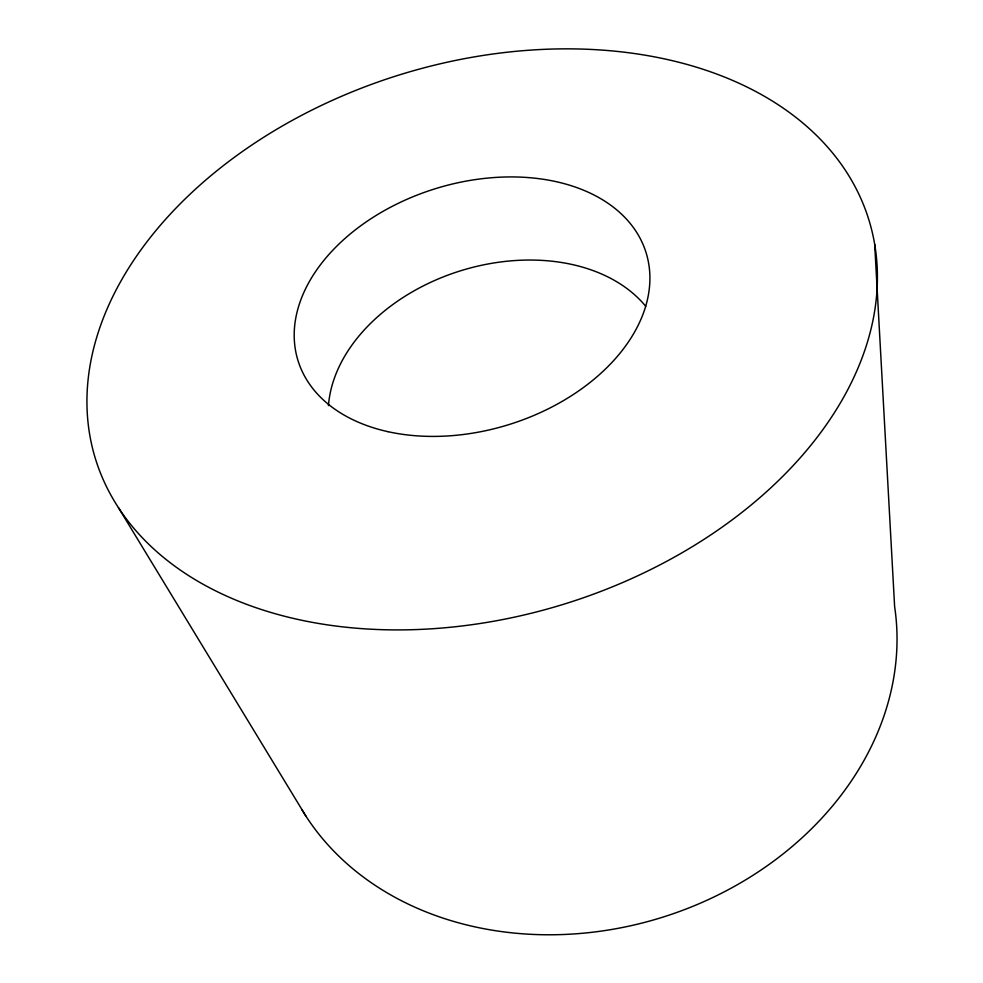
<?xml version="1.0" encoding="UTF-8"?>
<svg xmlns="http://www.w3.org/2000/svg" width="983" height="983" viewBox="0 0 983 983"><rect width="100%" height="100%" fill="white"/><g stroke="black" fill="none" stroke-linecap="round" stroke-linejoin="round"><path stroke-width="1.47" d="M118.476 507.707L305.91 816.123M874.686 244.337A404.75 277.12 -17.2 0 1 326.037 624.66A404.75 277.12 -17.2 0 1 245.799 149.133A404.75 277.12 -17.2 0 1 874.686 244.337L894.628 606.658A317.435 260.458 -17.2 0 1 672.139 914.092A317.435 260.458 -17.2 0 1 301.904 809.673M328.457 405.623A172.861 122.936 -17.2 0 1 460.253 270.89A172.861 122.936 -17.2 0 1 645.794 306.389M387.892 431.66A182.211 123.551 -17.2 0 0 649.824 274.318A182.211 123.551 -17.2 0 0 378.443 214.036A182.211 123.551 -17.2 0 0 387.892 431.66"/></g></svg>
